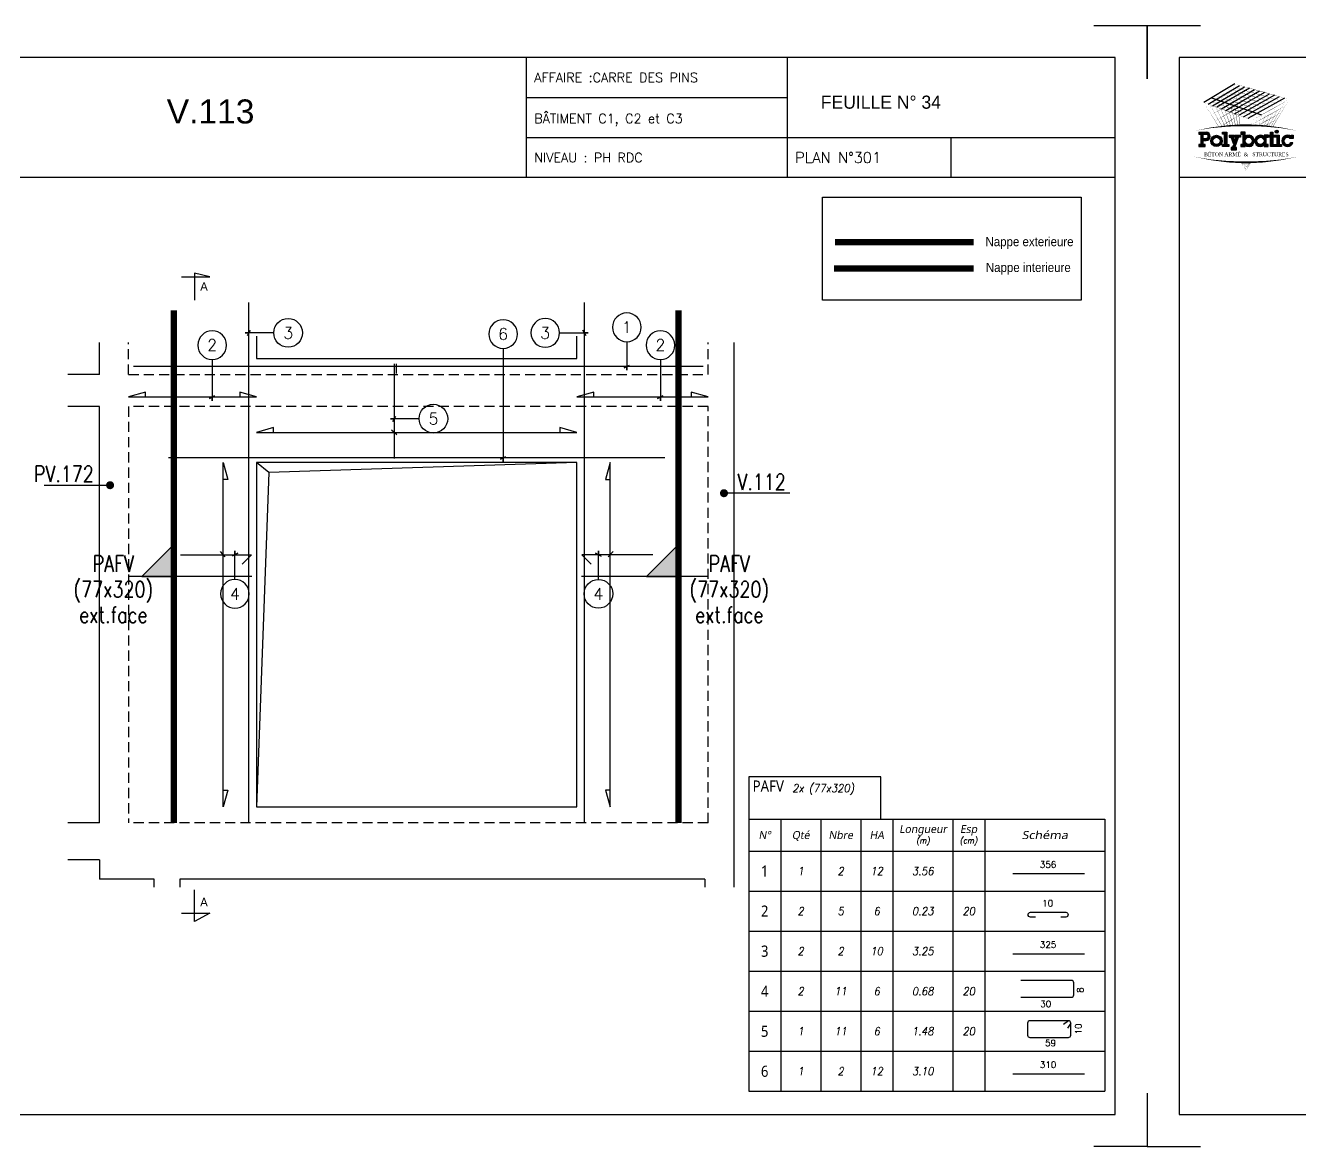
# Model space of a CAD drawing. Header units: metres. Extents: x -5618 to 118954, y -306 to 4637.
# Drawn here: x 25193 to 25990, y 894 to 1594 of the extents above; entities that cross this region are included whole.
import ezdxf
from ezdxf.enums import TextEntityAlignment as Align

# ---------------------------------------------------------------- set-up
doc = ezdxf.new("R2010")
doc.units = ezdxf.units.M
doc.linetypes.add('CACHE', pattern=[9.525, 6.35, -3.175])
for name, color, linetype in [('COTATION', 1, 'Continuous'), ('GO-CARTOUCHE', 7, 'Continuous'), ('GO-FER-HA', 140, 'Continuous'), ('GO-TEXTE', 9, 'Continuous'), ('GO-TEXTE-FER', 3, 'Continuous'), ('STR_TS', 22, 'Continuous'), ('STR_TS_TXT', 7, 'Continuous'), ('STR_VOI-POT', 6, 'Continuous')]:
    doc.layers.add(name, color=color, linetype=linetype)
doc.layers.add('Kofragna_forma', color=7, linetype='Continuous', lineweight=70)
doc.styles.add('ARIAL', font='ARIAL.TTF')
doc.styles.add('Lucida', font='LSANSI.TTF')
doc.styles.add('POLYBATIC', font='TIMES.TTF')
doc.styles.add('schéma', font='simplex.shx')
doc.styles.add('Tableau', font='romans.shx', dxfattribs={"width": 0.9, "oblique": 10})
doc.styles.add('Tableau2', font='trebuc.TTF', dxfattribs={"width": 0.9, "oblique": 10})
doc.styles.add('TEXTE', font='romans.shx')
doc.styles.add('TEXTE TS', font='romans.shx', dxfattribs={"width": 0.7, "oblique": 15})
doc.styles.add('TEXTEBA', font='ARIAL.TTF')

# ---------------------------------------------------------------- blocks, each defined once
blk = doc.blocks.new('ime')
at = {"layer": 'COTATION', "const_width": 2.5}
blk.add_lwpolyline([(1.25, 0, -1), (-1.25, 0, -1)], format="xyb", close=True, dxfattribs=at)
at = {"layer": 'COTATION'}
blk.add_lwpolyline([(41.09, 0), (0, 0)], dxfattribs=at)
at = {"layer": 'COTATION', "color": 7, "style": 'TEXTE TS', "width": 0.8}
blk.add_attdef('NAME', (9.08, 2), '', height=10, dxfattribs=at)
blk = doc.blocks.new('mrega')
at = {"layer": 'STR_TS_TXT', "style": 'TEXTE TS', "width": 0.8}
for tag, p in [('ST10', (14.48, 0)), ('DIM', (14.48, -16)), ('NOTE', (14.48, -32))]:
    blk.add_attdef(tag, text='', height=10, dxfattribs=at).set_placement(p, align=Align.CENTER)
blk = doc.blocks.new('A$C6F247267')
blk.add_hatch(color=256).paths.add_polyline_path([(0, -0.2), (-0.2, 0), (0, 0)])
blk.add_lwpolyline([(-0.2, 0), (0, 0), (0, -0.2), (-0.2, 0)])
blk = doc.blocks.new('Barre libre')
at = {"layer": 'GO-TEXTE-FER'}
for p, q in [((0, 0), (0, -1)), ((0, 0), (8.9, 0)), ((0.8, 0), (0.8, -1)), ((1.8, 0), (1.8, -1)), ((2.8, 0), (2.8, -1)), ((3.6, 0), (3.6, -1)), ((5.1, 0), (5.1, -1)), ((5.9, 0), (5.9, -1)), ((8.9, 0), (8.9, -1)), ((0, -1), (8.9, -1))]:
    blk.add_line(p, q, dxfattribs=at)
at = {"layer": 'GO-TEXTE-FER', "color": 1}
blk.add_line((6.603, -0.563), (8.394, -0.563), dxfattribs=at)
at = {"layer": 'GO-TEXTE-FER', "color": 1, "style": 'Tableau'}
blk.add_attdef('Longueur', text='', height=0.16, dxfattribs=at).set_placement((7.481, -0.336), align=Align.MIDDLE_CENTER)
at = {"layer": 'GO-TEXTE-FER', "style": 'Tableau2', "width": 0.9}
blk.add_attdef('NUMERO', text='', height=0.28, dxfattribs=at).set_placement((0.4, -0.5), align=Align.MIDDLE_CENTER)
at = {"layer": 'GO-TEXTE-FER', "style": 'Tableau', "oblique": 10, "width": 0.9}
for tag, p in [('QUANTITE', (1.3, -0.5)), ('NOMBRE', (2.3, -0.5)), ('NUANCE', (3.2, -0.5)), ('LONGUEUR', (4.35, -0.5)), ('ESPACEMENTS', (5.5, -0.5))]:
    blk.add_attdef(tag, text='', height=0.2, dxfattribs=at).set_placement(p, align=Align.MIDDLE_CENTER)
blk = doc.blocks.new('U')
at = {"layer": 'GO-TEXTE-FER'}
for p, q in [((0, 0), (0, -1)), ((0, 0), (8.9, 0)), ((0.8, 0), (0.8, -1)), ((1.8, 0), (1.8, -1)), ((2.8, 0), (2.8, -1)), ((3.6, 0), (3.6, -1)), ((5.1, 0), (5.1, -1)), ((5.9, 0), (5.9, -1)), ((8.9, 0), (8.9, -1)), ((0, -1), (8.9, -1))]:
    blk.add_line(p, q, dxfattribs=at)
at = {"layer": 'GO-TEXTE-FER', "color": 1}
blk.add_lwpolyline([(6.803, -0.65), (8.063, -0.65, 0.414214), (8.123, -0.59), (8.123, -0.29, 0.414214), (8.063, -0.23), (6.803, -0.23)], format="xyb", dxfattribs=at)
at = {"layer": 'GO-TEXTE-FER', "color": 1, "style": 'Tableau'}
blk.add_attdef('Largeur', text='', height=0.16, rotation=90, dxfattribs=at).set_placement((8.284, -0.472), align=Align.MIDDLE_CENTER)
at = {"layer": 'GO-TEXTE-FER', "style": 'Tableau2', "width": 0.9}
blk.add_attdef('NUMERO', text='', height=0.28, dxfattribs=at).set_placement((0.4, -0.5), align=Align.MIDDLE_CENTER)
at = {"layer": 'GO-TEXTE-FER', "style": 'Tableau', "oblique": 10, "width": 0.9}
for tag, p in [('QUANTITE', (1.3, -0.5)), ('NOMBRE', (2.3, -0.5)), ('NUANCE', (3.2, -0.5)), ('LONGUEUR', (4.35, -0.5)), ('ESPACEMENTS', (5.5, -0.5))]:
    blk.add_attdef(tag, text='', height=0.2, dxfattribs=at).set_placement(p, align=Align.MIDDLE_CENTER)
at = {"layer": 'GO-TEXTE-FER', "color": 1, "style": 'Tableau'}
blk.add_attdef('Longueur', text='', height=0.16, dxfattribs=at).set_placement((7.422, -0.819), align=Align.MIDDLE_CENTER)
blk = doc.blocks.new('Désignation')
at = {"layer": 'GO-TEXTE-FER'}
for p, q in [((0, 0.8), (8.9, 0.8)), ((0, 0.8), (0, 0)), ((0.8, 0.8), (0.8, 0)), ((1.8, 0.8), (1.8, 0)), ((2.8, 0.8), (2.8, 0)), ((3.6, 0.8), (3.6, 0)), ((5.1, 0.8), (5.1, 0)), ((5.9, 0.8), (5.9, 0)), ((8.9, 0.8), (8.9, 0)), ((0, 0), (8.9, 0))]:
    blk.add_line(p, q, dxfattribs=at)
at = {"layer": 'GO-TEXTE-FER', "style": 'Tableau2', "oblique": 10}
for s, p in [('Longueur', (4.356, 0.55)), ('Esp', (5.494, 0.55)), ('N°', (0.4, 0.4)), ('Qté', (1.3, 0.4)), ('Nbre', (2.3, 0.4)), ('HA', (3.2, 0.4))]:
    blk.add_text(s, height=0.2, dxfattribs=at).set_placement(p, align=Align.MIDDLE_CENTER)
at = {"layer": 'GO-TEXTE-FER', "color": 7, "style": 'Tableau', "oblique": 10, "width": 0.9}
for s, p in [('(m)', (4.356, 0.265)), ('(cm)', (5.494, 0.265))]:
    blk.add_text(s, height=0.15, dxfattribs=at).set_placement(p, align=Align.MIDDLE_CENTER)
at = {"layer": 'GO-TEXTE-FER', "style": 'Tableau2', "oblique": 10, "width": 1.2}
blk.add_text('Schéma', height=0.2, dxfattribs=at).set_placement((7.4, 0.4), align=Align.MIDDLE_CENTER)
blk = doc.blocks.new('Cadre')
at = {"layer": 'GO-TEXTE-FER'}
for p, q in [((0, 0), (0, -1)), ((0, 0), (8.9, 0)), ((0.8, 0), (0.8, -1)), ((1.8, 0), (1.8, -1)), ((2.8, 0), (2.8, -1)), ((3.6, 0), (3.6, -1)), ((5.1, 0), (5.1, -1)), ((5.9, 0), (5.9, -1)), ((8.9, 0), (8.9, -1)), ((0, -1), (8.9, -1))]:
    blk.add_line(p, q, dxfattribs=at)
at = {"layer": 'GO-TEXTE-FER', "color": 1}
for p, q in [((7.987, -0.237), (7.868, -0.328)), ((8.047, -0.297), (7.965, -0.422))]:
    blk.add_line(p, q, dxfattribs=at)
blk.add_lwpolyline([(6.967, -0.297), (6.967, -0.597, 0.414214), (7.027, -0.657), (7.987, -0.657, 0.414214), (8.047, -0.597), (8.047, -0.297, 0.414214), (7.987, -0.237), (7.027, -0.237, 0.414214)], format="xyb", close=True, dxfattribs=at)
at = {"layer": 'GO-TEXTE-FER', "color": 1, "style": 'Tableau'}
blk.add_attdef('Largeur', text='', height=0.16, rotation=90, dxfattribs=at).set_placement((8.237, -0.445), align=Align.MIDDLE_CENTER)
at = {"layer": 'GO-TEXTE-FER', "style": 'Tableau2', "width": 0.9}
blk.add_attdef('NUMERO', text='', height=0.28, dxfattribs=at).set_placement((0.4, -0.5), align=Align.MIDDLE_CENTER)
at = {"layer": 'GO-TEXTE-FER', "style": 'Tableau', "oblique": 10, "width": 0.9}
for tag, p in [('QUANTITE', (1.3, -0.5)), ('NOMBRE', (2.3, -0.5)), ('NUANCE', (3.2, -0.5)), ('LONGUEUR', (4.35, -0.5)), ('ESPACEMENTS', (5.5, -0.5))]:
    blk.add_attdef(tag, text='', height=0.2, dxfattribs=at).set_placement(p, align=Align.MIDDLE_CENTER)
at = {"layer": 'GO-TEXTE-FER', "color": 1, "style": 'Tableau'}
blk.add_attdef('Longueur', text='', height=0.16, dxfattribs=at).set_placement((7.542, -0.794), align=Align.MIDDLE_CENTER)
blk = doc.blocks.new('Epingle')
at = {"layer": 'GO-TEXTE-FER'}
for p, q in [((0, 0), (0, -1)), ((0, 0), (8.9, 0)), ((0.8, 0), (0.8, -1)), ((1.8, 0), (1.8, -1)), ((2.8, 0), (2.8, -1)), ((3.6, 0), (3.6, -1)), ((5.1, 0), (5.1, -1)), ((5.9, 0), (5.9, -1)), ((8.9, 0), (8.9, -1)), ((0, -1), (8.9, -1))]:
    blk.add_line(p, q, dxfattribs=at)
at = {"layer": 'GO-TEXTE-FER', "color": 1}
blk.add_lwpolyline([(7.162, -0.65), (7.042, -0.65, -1), (7.042, -0.53), (7.922, -0.53, -1), (7.922, -0.65), (7.802, -0.65)], format="xyb", dxfattribs=at)
at = {"layer": 'GO-TEXTE-FER', "color": 1, "style": 'Tableau'}
blk.add_attdef('Longueur', text='', height=0.16, dxfattribs=at).set_placement((7.469, -0.303), align=Align.MIDDLE_CENTER)
at = {"layer": 'GO-TEXTE-FER', "style": 'Tableau2', "width": 0.9}
blk.add_attdef('NUMERO', text='', height=0.28, dxfattribs=at).set_placement((0.4, -0.5), align=Align.MIDDLE_CENTER)
at = {"layer": 'GO-TEXTE-FER', "style": 'Tableau', "oblique": 10, "width": 0.9}
for tag, p in [('QUANTITE', (1.3, -0.5)), ('NOMBRE', (2.3, -0.5)), ('NUANCE', (3.2, -0.5)), ('LONGUEUR', (4.35, -0.5)), ('ESPACEMENTS', (5.5, -0.5))]:
    blk.add_attdef(tag, text='', height=0.2, dxfattribs=at).set_placement(p, align=Align.MIDDLE_CENTER)
blk = doc.blocks.new('A$C492E529B')
h = blk.add_hatch(color=256)
h.paths.add_polyline_path([(-1.983, 0.1), (-2.083, 0.1), (-2.083, 0.3), (-1.933, 0.3, 1), (-1.933, 0.7), (-2.283, 0.7), (-2.283, 0.6), (-2.183, 0.6), (-2.183, 0.1), (-2.283, 0.1), (-2.283, 0), (-1.983, 0)])
h.paths.add_polyline_path([(-2.083, 0.4), (-2.083, 0.6), (-1.933, 0.6, -1), (-1.933, 0.4)], flags=16)
for color, points in [(256, [(-0.938, 0.7), (-1.138, 0.7), (-1.138, 0.6), (-1.038, 0.6), (-1.038, 0.1), (-1.138, 0.1), (-1.138, 0), (-0.838, 0), (-0.838, 0.1), (-0.938, 0.1)]), (256, [(1.393, 0.55), (1.292, 0.55), (1.292, 0.7), (1.193, 0.7), (1.193, 0.55), (1.093, 0.55), (1.093, 0.45), (1.193, 0.45), (1.193, 0), (1.393, 0), (1.393, 0.1), (1.292, 0.1), (1.292, 0.45), (1.393, 0.45)]), (140, [(1.413, 0.725, 1), (1.563, 0.725, 1)]), (256, [(-0.367, 0.45), (-0.268, 0.45), (-0.268, 0.55), (-0.523, 0.55), (-0.523, 0.45), (-0.473, 0.45), (-0.543, 0.253), (-0.612, 0.45), (-0.562, 0.45), (-0.562, 0.55), (-0.818, 0.55), (-0.818, 0.45), (-0.718, 0.45), (-0.595, 0.101), (-0.648, -0.05), (-0.718, -0.05), (-0.718, -0.15), (-0.468, -0.15), (-0.468, -0.05), (-0.543, -0.05)]), (256, [(1.613, 0.55), (1.413, 0.55), (1.413, 0.45), (1.513, 0.45), (1.513, 0.1), (1.413, 0.1), (1.413, 0), (1.712, 0), (1.712, 0.1), (1.613, 0.1)]), (256, [(2.13, 0.4), (2.283, 0.4), (2.283, 0.55), (2.183, 0.55), (2.183, 0.487, 3.359496), (2.272, 0.2), (2.166, 0.2, -3.125802)])]:
    blk.add_hatch(color=color).paths.add_polyline_path(points)
h = blk.add_hatch(color=256)
h.paths.add_polyline_path([(-0.047, 0.487), (-0.047, 0.7), (-0.248, 0.7), (-0.248, 0.6), (-0.147, 0.6), (-0.147, 0.1), (-0.248, 0.1), (-0.248, 0), (-0.047, 0), (-0.047, 0.063, 2.12132)])
h.paths.add_polyline_path([(-0.047, 0.275, -1), (0.303, 0.275, -1)], flags=16)
h = blk.add_hatch(color=256)
h.paths.add_polyline_path([(-1.158, 0.275, 1), (-1.708, 0.275, 1)])
h.paths.add_polyline_path([(-1.608, 0.275, -1), (-1.258, 0.275, -1)], flags=16)
h = blk.add_hatch(color=256)
h.paths.add_polyline_path([(1.073, 0.1), (0.973, 0.1), (0.973, 0.45), (1.073, 0.45), (1.073, 0.55), (0.873, 0.55), (0.873, 0.487, 2.12132), (0.873, 0.063), (0.873, 0), (1.073, 0)])
h.paths.add_polyline_path([(0.523, 0.275, -1), (0.873, 0.275, -1)], flags=16)
for p, q in [((-0.595, 0.101), (-0.718, 0.45)), ((-0.648, -0.05), (-0.595, 0.101)), ((-0.543, 0.253), (-0.612, 0.45)), ((-0.543, -0.05), (-0.367, 0.45)), ((-0.543, 0.253), (-0.473, 0.45)), ((0.873, 0.55), (0.873, 0.487)), ((1.073, 0.55), (0.873, 0.55)), ((0.873, 0.063), (0.873, 0)), ((0.973, 0.1), (0.973, 0.45)), ((0.973, 0.45), (1.073, 0.45)), ((1.073, 0.1), (0.973, 0.1)), ((1.073, 0.45), (1.073, 0.55)), ((1.073, 0), (1.073, 0.1)), ((2.166, 0.2), (2.272, 0.2)), ((0.873, 0), (1.073, 0))]:
    blk.add_line(p, q)
for points in [[(-2.283, 0.7), (-1.933, 0.7)], [(-2.283, 0.7), (-2.283, 0.6), (-2.183, 0.6), (-2.183, 0.1), (-2.283, 0.1), (-2.283, 0), (-1.983, 0), (-1.983, 0.1), (-2.083, 0.1), (-2.083, 0.3), (-1.933, 0.3)], [(-1.138, 0.7), (-0.938, 0.7), (-0.938, 0.1), (-0.838, 0.1), (-0.838, 0), (-1.138, 0), (-1.138, 0.1), (-1.038, 0.1), (-1.038, 0.6), (-1.138, 0.6), (-1.138, 0.7)], [(-0.248, 0.7), (-0.248, 0.6), (-0.147, 0.6), (-0.147, 0.1), (-0.248, 0.1), (-0.248, 0), (-0.047, 0), (-0.047, 0.063)], [(-0.047, 0.487), (-0.047, 0.7), (-0.248, 0.7)], [(1.093, 0.55), (1.193, 0.55), (1.193, 0.7), (1.292, 0.7), (1.292, 0.55), (1.393, 0.55), (1.393, 0.45), (1.292, 0.45), (1.292, 0.1), (1.393, 0.1), (1.393, 0), (1.193, 0), (1.193, 0.45), (1.093, 0.45)], [(-2.083, 0.4), (-2.083, 0.6), (-1.933, 0.6)], [(-2.083, 0.4), (-1.933, 0.4)], [(-0.818, 0.55), (-0.562, 0.55)], [(-0.818, 0.55), (-0.818, 0.45), (-0.718, 0.45)], [(-0.612, 0.45), (-0.562, 0.45), (-0.562, 0.55)], [(-0.523, 0.55), (-0.268, 0.55), (-0.268, 0.45), (-0.367, 0.45)], [(-0.473, 0.45), (-0.523, 0.45), (-0.523, 0.55)], [(1.093, 0.45), (1.093, 0.55)], [(1.413, 0.45), (1.413, 0.55), (1.613, 0.55), (1.613, 0.1), (1.712, 0.1), (1.712, 0), (1.413, 0), (1.413, 0.1), (1.513, 0.1), (1.513, 0.45), (1.413, 0.45)], [(2.183, 0.487), (2.183, 0.55), (2.283, 0.55), (2.283, 0.4), (2.13, 0.4)], [(-0.648, -0.05), (-0.718, -0.05), (-0.718, -0.15), (-0.468, -0.15), (-0.468, -0.05), (-0.543, -0.05)]]:
    blk.add_lwpolyline(points)
at = {"color": 140}
blk.add_circle((1.488, 0.725), 0.075, dxfattribs=at)
for centre, radius in [((-1.433, 0.275), 0.275), ((-1.433, 0.275), 0.175), ((0.128, 0.275), 0.175), ((0.698, 0.275), 0.175)]:
    blk.add_circle(centre, radius)
for centre, radius, start, end in [((-1.933, 0.5), 0.2, 270, 90), ((-1.933, 0.5), 0.1, 270, 90), ((0.128, 0.275), 0.275, 230.4788, 129.5212), ((0.698, 0.275), 0.275, 50.4788, 309.5212), ((2.008, 0.275), 0.275, 50.4788, 344.17338), ((2.008, 0.275), 0.175, 45.58469, 334.62307)]:
    blk.add_arc(centre, radius, start, end)
blk = doc.blocks.new('POLYBATIC')
at = {"color": 140}
for p, q in [((-0.43, 3.281), (-1.602, 2.578)), ((-1.435, 2.518), (-0.241, 3.228)), ((-1.268, 2.457), (-0.053, 3.175)), ((0.135, 3.121), (-1.101, 2.397)), ((-0.934, 2.337), (0.323, 3.068)), ((-0.767, 2.276), (0.511, 3.015)), ((0.7, 2.962), (-0.6, 2.216)), ((-0.433, 2.156), (0.888, 2.908)), ((-1.309, 2.754), (0.586, 2.109)), ((1.076, 2.855), (-0.266, 2.095)), ((-0.099, 2.035), (1.264, 2.802)), ((1.452, 2.749), (0.067, 1.974))]:
    blk.add_line(p, q, dxfattribs=at)
for points in [[(-1.602, 2.578, 0, 0.0156, 0), (-1.016, 2.93, 0, 0, 0)], [(-1.016, 2.93, 0.0156, 0, 0), (-0.43, 3.281, 0, 0, 0)], [(-0.039, 2.617, 0.0156, 0, 0), (-1.016, 2.93, 0, 0, 0)], [(-0.589, 1.7, 0.0131, 0, 0), (-1.016, 2.93, 0, 0, 0)], [(-0.391, 2.983, 0, 0.0156, 0), (-0.923, 2.663, 0, 0, 0)], [(0.122, 2.71, 0.0156, 0, 0), (-0.869, 3.018, 0, 0, 0)], [(-0.491, 1.706, 0.0136, 0, 0), (-0.869, 3.018, 0, 0, 0)], [(-0.838, 2.873, 0.0156, 0, 0), (-0.241, 3.228, 0, 0, 0)], [(0.283, 2.803, 0.0156, 0, 0), (-0.723, 3.105, 0, 0, 0)], [(-0.398, 1.71, 0.014, 0, 0), (-0.723, 3.105, 0, 0, 0)], [(-0.661, 2.816, 0.0156, 0, 0), (-0.053, 3.175, 0, 0, 0)], [(0.444, 2.896, 0.0156, 0, 0), (-0.576, 3.193, 0, 0, 0)], [(-0.309, 1.714, 0.0145, 0, 0), (-0.576, 3.193, 0, 0, 0)], [(-0.483, 2.759, 0.0156, 0, 0), (0.135, 3.121, 0, 0, 0)], [(0.605, 2.988, 0.0156, 0, 0), (-0.43, 3.281, 0, 0, 0)], [(-0.225, 1.716, 0.0149, 0, 0), (-0.43, 3.281, 0, 0, 0)], [(-0.305, 2.702, 0.0156, 0, 0), (0.323, 3.068, 0, 0, 0)], [(-0.128, 2.646, 0.0156, 0, 0), (0.511, 3.015, 0, 0, 0)], [(0.05, 2.589, 0.0156, 0, 0), (0.7, 2.962, 0, 0, 0)], [(0.227, 2.532, 0.0156, 0, 0), (0.888, 2.908, 0, 0, 0)], [(1.465, 2.598, 0, 0.0156, 0), (0.444, 2.896, 0, 0, 0)], [(1.641, 2.695, 0, 0.0156, 0), (0.605, 2.988, 0, 0, 0)], [(-0.684, 2.246, 0.0156, 0, 0), (-1.602, 2.578, 0, 0, 0)], [(-1.031, 1.66, 0.0111, 0, 0), (-1.602, 2.578, 0, 0, 0)], [(-1.456, 2.344, 0, 0.0156, 0), (-0.923, 2.663, 0, 0, 0)], [(-0.522, 2.339, 0.0156, 0, 0), (-1.455, 2.666, 0, 0, 0)], [(-0.913, 1.673, 0.0116, 0, 0), (-1.455, 2.666, 0, 0, 0)], [(-1.435, 2.518, 0, 0.0156, 0), (-0.838, 2.873, 0, 0, 0)], [(-0.361, 2.432, 0.0156, 0, 0), (-1.309, 2.754, 0, 0, 0)], [(-0.8, 1.684, 0.0121, 0, 0), (-1.309, 2.754, 0, 0, 0)], [(-1.268, 2.457, 0, 0.0156, 0), (-0.661, 2.816, 0, 0, 0)], [(-0.2, 2.524, 0.0156, 0, 0), (-1.162, 2.842, 0, 0, 0)], [(-0.692, 1.693, 0.0126, 0, 0), (-1.162, 2.842, 0, 0, 0)], [(-1.101, 2.397, 0, 0.0156, 0), (-0.483, 2.759, 0, 0, 0)], [(-0.934, 2.337, 0, 0.0156, 0), (-0.305, 2.702, 0, 0, 0)], [(-0.352, 2.685, 0, 0.0156, 0), (-0.831, 2.397, 0, 0, 0)], [(-0.767, 2.276, 0, 0.0156, 0), (-0.128, 2.646, 0, 0, 0)], [(-0.6, 2.216, 0, 0.0156, 0), (0.05, 2.589, 0, 0, 0)], [(-0.433, 2.156, 0, 0.0156, 0), (0.227, 2.532, 0, 0, 0)], [(0.586, 2.109, 0, 0.0156, 0), (-0.361, 2.432, 0, 0, 0)], [(-0.266, 2.095, 0, 0.0156, 0), (0.405, 2.475, 0, 0, 0)], [(0.762, 2.207, 0, 0.0156, 0), (-0.2, 2.524, 0, 0, 0)], [(-0.099, 2.035, 0, 0.0156, 0), (0.582, 2.418, 0, 0, 0)], [(0.937, 2.305, 0, 0.0156, 0), (-0.039, 2.617, 0, 0, 0)], [(1.113, 2.402, 0, 0.0156, 0), (0.122, 2.71, 0, 0, 0)], [(1.289, 2.5, 0, 0.0156, 0), (0.283, 2.803, 0, 0, 0)], [(0.405, 2.475, 0.0156, 0, 0), (1.076, 2.855, 0, 0, 0)], [(0.582, 2.418, 0.0156, 0, 0), (1.264, 2.802, 0, 0, 0)], [(0.76, 2.362, 0.0156, 0, 0), (1.452, 2.749, 0, 0, 0)], [(0.852, 2.095, 0.0156, 0, 0), (1.491, 2.45, 0, 0, 0)], [(0.865, 1.678, 0.0103, 0, 0), (1.289, 2.5, 0, 0, 0)], [(0.937, 2.305, 0.0156, 0, 0), (1.641, 2.695, 0, 0, 0)], [(0.942, 1.67, 0.0112, 0, 0), (1.465, 2.598, 0, 0, 0)], [(1.012, 1.663, 0.012, 0, 0), (1.641, 2.695, 0, 0, 0)], [(-1.31, 2.109, 0, 0.0156, 0), (-0.831, 2.397, 0, 0, 0)], [(-1.165, 1.875, 0, 0.0156, 0), (-0.739, 2.131, 0, 0, 0)], [(-0.312, 2.386, 0, 0.0156, 0), (-0.739, 2.131, 0, 0, 0)], [(0.234, 1.914, 0, 0.0156, 0), (-0.684, 2.246, 0, 0, 0)], [(-0.273, 2.088, 0, 0.0156, 0), (-0.646, 1.864, 0, 0, 0)], [(0.41, 2.012, 0, 0.0156, 0), (-0.522, 2.339, 0, 0, 0)], [(0.067, 1.974, 0, 0.0156, 0), (0.76, 2.362, 0, 0, 0)], [(0.213, 1.74, 0, 0.0156, 0), (0.852, 2.095, 0, 0, 0)], [(0.234, 1.914, 0, 0.0156, 0), (0.937, 2.305, 0, 0, 0)], [(0.349, 1.712, 0.00465, 0, 0), (0.41, 2.012, 0, 0, 0)], [(0.474, 1.706, 0.00597, 0, 0), (0.586, 2.109, 0, 0, 0)], [(0.587, 1.7, 0.00718, 0, 0), (0.762, 2.207, 0, 0, 0)], [(0.68, 1.675, 0.0156, 0, 0), (1.193, 1.96, 0, 0, 0)], [(0.689, 1.693, 0.0083, 0, 0), (0.937, 2.305, 0, 0, 0)], [(0.765, 1.884, 0.0156, 0, 0), (1.342, 2.205, 0, 0, 0)], [(0.781, 1.685, 0.00933, 0, 0), (1.113, 2.402, 0, 0, 0)], [(-1.953, 1.508, 0, 0.0781, -0.053843), (0, 1.719, 0, 0, 0)], [(-1.019, 1.641, 0, 0.0156, 0), (-0.646, 1.864, 0, 0, 0)], [(-0.234, 1.79, 0, 0.00638, 0), (-0.365, 1.711, 0, 0.00638, 0)], [(1.953, 1.508, 0, 0.0781, 0.053843), (0, 1.719, 0, 0, 0)], [(0.21, 1.716, 0.00323, 0, 0), (0.234, 1.914, 0, 0, 0)], [(0.447, 1.708, 0.00693, 0.0156, 0), (0.767, 1.886, 0, 0, 0)], [(0.96, 1.668, 0.00293, 0, 0), (1.044, 1.715, 0, 0, 0)], [(-1.953, 0.523, 0, 0.0781, 0.053843), (0, 0.312, 0, 0, 0)], [(1.953, 0.523, 0, 0.0781, -0.053843), (0, 0.312, 0, 0, 0)], [(0, 0, 0, 0.00381, 0), (-0.195, 0.315, 0, 0.00381, 0)], [(0, 0, 0, 0.00368, 0), (-0.171, 0.314, 0, 0.00368, 0)], [(0, 0, 0, 0.00356, 0), (-0.149, 0.314, 0, 0.00356, 0)], [(0, 0, 0, 0.00345, 0), (-0.128, 0.313, 0, 0.00345, 0)], [(0, 0, 0, 0.00334, 0), (-0.109, 0.313, 0, 0.00334, 0)], [(0, 0, 0, 0.00324, 0), (-0.09, 0.313, 0, 0.00324, 0)], [(0, 0, 0, 0.00315, 0), (-0.073, 0.313, 0, 0.00315, 0)], [(0, 0, 0, 0.00306, 0), (-0.056, 0.313, 0, 0.00306, 0)], [(0, 0, 0, 0.00306, 0), (-0.056, 0.313, 0, 0.00306, 0)], [(0, 0, 0, 0.00298, 0), (-0.041, 0.313, 0, 0.00298, 0)], [(0, 0, 0, 0.0051, 0), (0.038, 0.313, 0, 0.0051, 0)], [(0, 0, 0, 0.00425, 0), (0.127, 0.313, 0, 0.00425, 0)], [(0, 0, 0, 0.00408, 0), (0.145, 0.314, 0, 0.00408, 0)], [(0, 0, 0, 0.00392, 0), (0.162, 0.314, 0, 0.00392, 0)], [(0, 0, 0, 0.00378, 0), (0.177, 0.314, 0, 0.00378, 0)], [(0, 0, 0, 0.00365, 0), (0.191, 0.315, 0, 0.00365, 0)], [(0, 0, 0, 0.00486, 0), (0.064, 0.313, 0, 0.00486, 0)], [(0, 0, 0, 0.00464, 0), (0.087, 0.313, 0, 0.00464, 0)], [(0, 0, 0, 0.00443, 0), (0.108, 0.313, 0, 0.00443, 0)]]:
    blk.add_lwpolyline(points, format="xyseb", dxfattribs=at)
at = {"color": 5, "xscale": 0.78125, "yscale": 0.78125, "zscale": 0.78125}
blk.add_blockref('A$C492E529B', (0, 0.91), dxfattribs=at)
at = {"lineweight": 60, "style": 'POLYBATIC'}
for s, p in [('BÉTON ARMÉ', (-1.587, 0.547)), ('STRUCTURES', (0.24, 0.547))]:
    blk.add_text(s, height=0.1406, dxfattribs=at).set_placement(p)
at = {"color": 140, "style": 'POLYBATIC'}
blk.add_text('&', height=0.141, dxfattribs=at).set_placement((0, 0.547), align=Align.CENTER)

msp = doc.modelspace()

# ---------------------------------------------------------------- linework, layer by layer
for p, q in [((25505.89, 1573.71), (25505.89, 1498.77)), ((25668.86, 1573.74), (25668.86, 1498.77)), ((25505.89, 1548.71), (25668.86, 1548.71)), ((25505.89, 1523.72), (25668.86, 1523.72)), ((25668.86, 1523.74), (25873.72, 1523.74)), ((25771.2, 1523.74), (25771.2, 1498.77))]:
    msp.add_line(p, q)
for points in [[(25860.38, 1593.71), (25893.71, 1593.71), (25893.71, 1560.38)], [(25893.71, 1560.38), (25893.71, 1593.71), (25927.04, 1593.71)], [(25873.72, 1498.77), (24923.81, 1498.77)], [(26863.62, 1498.77), (25913.71, 1498.77)], [(25893.71, 927.11), (25893.71, 893.78), (25860.38, 893.78)], [(25893.71, 927.11), (25893.71, 893.78), (25927.04, 893.78)]]:
    msp.add_lwpolyline(points)
for points in [[(24923.81, 1573.71), (24923.81, 913.78), (25873.72, 913.78), (25873.72, 1573.71)], [(25913.71, 1573.71), (25913.71, 913.78), (26863.62, 913.78), (26863.62, 1573.71)]]:
    msp.add_lwpolyline(points, close=True)
at = {"layer": 'COTATION'}
for p, q in [((25425.16, 1338.17, 187.69), (25421.81, 1341.12, 187.69)), ((25317.8, 1261.87, 187.69), (25314.85, 1265.22, 187.69)), ((25557.16, 1261.87, 187.69), (25560.11, 1265.22, 187.69))]:
    msp.add_line(p, q, dxfattribs=at)
for points, elevation in [([(25268.09, 1361.81), (25268.09, 1364.81), (25257.53, 1361.81), (25337.53, 1361.81), (25326.97, 1364.81), (25326.97, 1361.81)], 187.69), ([(25548.04, 1361.81), (25548.04, 1364.81), (25537.48, 1361.81), (25619.48, 1361.81), (25608.92, 1364.81), (25608.92, 1361.81)], 187.69), ([(25348.04, 1339.64), (25348.04, 1342.64), (25337.48, 1339.64), (25537.48, 1339.64), (25526.92, 1342.64), (25526.92, 1339.64)], 187.69), ([(25316.54, 1116.35), (25319.54, 1116.35), (25316.54, 1105.79), (25316.54, 1320.79), (25319.54, 1310.23), (25316.54, 1310.23)], 93.84), ([(25558.42, 1116.35), (25555.42, 1116.35), (25558.42, 1105.79), (25558.42, 1320.79), (25555.42, 1310.23), (25558.42, 1310.23)], 93.84)]:
    msp.add_lwpolyline(points, dxfattribs=dict(at, elevation=elevation))
at = {"layer": 'GO-FER-HA'}
for points, elevation in [([(25348.2, 1401.84, -512.322006), (25348.2, 1401.77), (25330.33, 1401.77), (25332.73, 1401.77), (25331.84, 1400.07), (25333.63, 1403.47)], 187.69), ([(25491.53, 1392.06, 512.322006), (25491.46, 1392.06), (25491.46, 1321.39), (25491.46, 1323.79), (25489.76, 1322.89), (25493.16, 1324.68)], 93.84), ([(25526.76, 1401.84, 512.322006), (25526.76, 1401.77), (25544.63, 1401.77), (25542.23, 1401.77), (25543.12, 1400.07), (25541.33, 1403.47)], 187.69), ([(25568.79, 1396.29, 512.322006), (25568.72, 1396.29), (25568.72, 1378.42), (25568.72, 1380.82), (25567.02, 1379.93), (25570.42, 1381.72)], 187.69), ([(25309.81, 1385.15, 512.322006), (25309.74, 1385.15), (25309.74, 1359.41), (25309.74, 1361.81), (25308.04, 1360.91), (25311.44, 1362.71)], 187.69), ([(25589.76, 1385.15, 512.322006), (25589.69, 1385.15), (25589.69, 1359.41), (25589.69, 1361.81), (25587.99, 1360.91), (25591.39, 1362.71)], 187.69), ([(25438.95, 1348.25, -512.322006), (25438.95, 1348.18), (25421.09, 1348.18), (25423.49, 1348.18), (25422.59, 1346.48), (25424.38, 1349.87)], 187.69), ([(25323.92, 1247.83, 512.322006), (25323.99, 1247.83), (25323.99, 1265.69), (25323.99, 1263.29), (25325.69, 1264.19), (25322.29, 1262.4)], 187.69), ([(25551.04, 1247.83, -512.322006), (25550.97, 1247.83), (25550.97, 1265.69), (25550.97, 1263.29), (25549.27, 1264.19), (25552.66, 1262.4)], 187.69)]:
    msp.add_lwpolyline(points, format="xyb", dxfattribs=dict(at, elevation=elevation))
at = {"layer": 'GO-TEXTE', "elevation": 187.69, "flags": 128}
for points in [[(25290.69, 1436.88), (25308.34, 1436.88), (25298.66, 1439.16), (25298.66, 1422.24)], [(25290.67, 1039.46), (25308.32, 1039.46), (25298.64, 1034.18), (25298.64, 1054.11)]]:
    msp.add_lwpolyline(points, dxfattribs=at)
at = {"layer": 'GO-TEXTE-FER'}
msp.add_lwpolyline([(25644.84, 1098.25), (25727.34, 1098.25), (25727.34, 1124.68), (25644.84, 1124.68)], close=True, dxfattribs=at)
at = {"layer": 'Kofragna_forma', "color": 4, "lineweight": -3}
for p, q in [((25239.43, 1375.79, 187.69), (25239.43, 1395.79, 187.69)), ((25635.48, 1395.79, 187.69), (25635.48, 1375.79, 187.69)), ((25239.43, 1375.79, 187.69), (25219.64, 1375.79, 187.69)), ((25635.48, 1375.79, 187.69), (25635.48, 1156.79, 187.69)), ((25239.43, 1355.79, 187.69), (25219.64, 1355.79, 187.69)), ((25239.43, 1095.79, 187.69), (25239.43, 1355.79, 187.69)), ((25635.48, 1156.79, 187.69), (25635.48, 1060.79, 187.69)), ((25239.43, 1095.79, 187.69), (25219.64, 1095.79, 187.69)), ((25239.43, 1072.79, 187.69), (25219.64, 1072.79, 187.69)), ((25239.43, 1072.79, 187.69), (25239.43, 1060.79, 187.69)), ((25273.53, 1060.79, 187.69), (25239.43, 1060.79, 187.69)), ((25273.53, 1055.79, 187.69), (25273.53, 1060.79, 187.69)), ((25617.48, 1060.79, 187.69), (25289.63, 1060.79, 187.69)), ((25289.63, 1060.79, 187.69), (25289.63, 1055.79, 187.69)), ((25617.48, 1060.79, 187.69), (25617.48, 1055.79, 187.69)), ((25635.48, 1060.79, 187.69), (25635.48, 1055.79, 187.69))]:
    msp.add_line(p, q, dxfattribs=at)
at = {"layer": 'Kofragna_forma', "linetype": 'CACHE', "lineweight": -3}
for p, q in [((25257.53, 1375.79, 187.69), (25257.53, 1395.79, 187.69)), ((25619.48, 1375.79, 187.69), (25619.48, 1395.79, 187.69)), ((25257.53, 1375.79, 187.69), (25619.48, 1375.79, 187.69)), ((25257.53, 1355.79, 187.69), (25257.53, 1095.79, 187.69)), ((25619.48, 1355.79, 187.69), (25257.53, 1355.79, 187.69)), ((25619.48, 1095.79, 187.69), (25619.48, 1355.79, 187.69)), ((25619.48, 1095.79, 187.69), (25257.53, 1095.79, 187.69))]:
    msp.add_line(p, q, dxfattribs=at)
at = {"layer": 'Kofragna_forma', "color": 4, "lineweight": -3}
for points, elevation in [([(25337.48, 1399.79), (25337.48, 1385.79), (25537.48, 1385.79), (25537.48, 1399.79)], 187.69), ([(25537.48, 1320.79), (25337.48, 1320.79), (25337.48, 1105.79), (25537.48, 1105.79), (25537.48, 1320.79)], 187.69), ([(25537.48, 1320.79), (25345.13, 1314.67), (25337.48, 1105.79)], 187.69), ([(25345.13, 1314.67), (25337.48, 1320.79)], 93.84)]:
    msp.add_lwpolyline(points, dxfattribs=dict(at, elevation=elevation))
at = {"layer": 'STR_TS', "color": 7}
msp.add_lwpolyline([(25690.9, 1486.45), (25852.44, 1486.45), (25852.44, 1422.16), (25690.9, 1422.16)], close=True, dxfattribs=at)
at = {"layer": 'STR_TS', "linetype": 'CACHE', "ltscale": 2, "const_width": 4}
msp.add_lwpolyline([(25785.32, 1458.45), (25698.76, 1458.45)], dxfattribs=at)
at = {"layer": 'STR_TS', "const_width": 4}
msp.add_lwpolyline([(25785.32, 1442), (25698.2, 1442)], dxfattribs=at)
at = {"layer": 'STR_TS', "linetype": 'CACHE', "ltscale": 2, "const_width": 4, "elevation": 187.69}
for points in [[(25285.85, 1095.79), (25285.85, 1415.79)], [(25600.96, 1095.79), (25600.96, 1415.79)]]:
    msp.add_lwpolyline(points, dxfattribs=at)
at = {"layer": 'STR_TS', "color": 3, "elevation": 187.69}
for points in [[(25334.48, 1249.64), (25257.53, 1249.64)], [(25619.43, 1249.64), (25540.48, 1249.64)]]:
    msp.add_lwpolyline(points, dxfattribs=at)
at = {"layer": 'STR_VOI-POT'}
for p, q in [((25332.73, 1095.79, 187.69), (25332.73, 1420.79, 187.69)), ((25542.23, 1095.79, 187.69), (25542.23, 1420.79, 187.69)), ((25616.48, 1380.82, 187.69), (25260.53, 1380.82, 187.69)), ((25423.49, 1382.52, 187.69), (25423.49, 1323.44, 187.69)), ((25424.73, 1382.52, 187.69), (25424.73, 1376.44, 187.69)), ((25592.48, 1323.79, 93.84), (25282.48, 1323.79, 93.84))]:
    msp.add_line(p, q, dxfattribs=at)
at = {"layer": 'STR_VOI-POT', "elevation": 187.69}
for points in [[(25290.06, 1263.29), (25334.39, 1263.29), (25328.41, 1257.31)], [(25584.9, 1263.29), (25540.57, 1263.29), (25546.55, 1257.31)]]:
    msp.add_lwpolyline(points, dxfattribs=at)

# ---------------------------------------------------------------- block references
at = {"xscale": 16.49835000000894, "yscale": 16.49834999989253, "zscale": 16.49835000000003}
msp.add_blockref('POLYBATIC', (25955.48, 1503.09), dxfattribs=at)
at = {"layer": 'COTATION'}
ref = msp.add_blockref('ime', (25245.97, 1306.69, 187.69), dxfattribs=dict(at, xscale=-1))
ref.add_attrib('NAME', 'PV.172', (25198.42, 1308.69, 187.69), dxfattribs={"color": 7, "height": 10, "style": 'TEXTE TS', "width": 0.8})
ref = msp.add_blockref('ime', (25629.41, 1301.69, 187.69), dxfattribs=at)
ref.add_attrib('NAME', 'V.112', (25637.86, 1303.69, 187.69), dxfattribs={"color": 7, "height": 10, "style": 'TEXTE TS', "width": 0.8})
at = {"layer": 'GO-FER-HA', "xscale": 25, "yscale": 25, "zscale": 25}
msp.add_blockref('Désignation', (25644.84, 1078.25), dxfattribs=at)
at = {"layer": 'GO-TEXTE-FER', "xscale": 25, "yscale": 25, "zscale": 25}
for name, p, values in [('Barre libre', (25644.84, 1078.25), {'NUMERO': '1', 'QUANTITE': '1', 'NOMBRE': '2', 'NUANCE': '12', 'Longueur': '356', 'LONGUEUR': '3.56'}), ('Epingle', (25644.84, 1053.25), {'NUMERO': '2', 'QUANTITE': '2', 'NOMBRE': '5', 'NUANCE': '6', 'Longueur': '10', 'LONGUEUR': '0.23', 'ESPACEMENTS': '20'}), ('Barre libre', (25644.84, 1028.25), {'NUMERO': '3', 'QUANTITE': '2', 'NOMBRE': '2', 'NUANCE': '10', 'Longueur': '325', 'LONGUEUR': '3.25'}), ('U', (25644.84, 1003.25), {'NUMERO': '4', 'QUANTITE': '2', 'NOMBRE': '11', 'NUANCE': '6', 'Longueur': '30', 'Largeur': '8', 'LONGUEUR': '0.68', 'ESPACEMENTS': '20'}), ('Cadre', (25644.84, 978.25), {'NUMERO': '5', 'QUANTITE': '1', 'NOMBRE': '11', 'NUANCE': '6', 'Longueur': '59', 'Largeur': '10', 'LONGUEUR': '1.48', 'ESPACEMENTS': '20'}), ('Barre libre', (25644.84, 953.25), {'NUMERO': '6', 'QUANTITE': '1', 'NOMBRE': '2', 'NUANCE': '12', 'Longueur': '310', 'LONGUEUR': '3.10'})]:
    msp.add_blockref(name, p, dxfattribs=at).add_auto_attribs(values)
at = {"layer": 'STR_TS', "xscale": -100, "yscale": 100, "zscale": 100, "rotation": 180}
for p in [(25285.85, 1249.64, 187.69), (25600.96, 1249.64, 187.69)]:
    msp.add_blockref('A$C6F247267', p, dxfattribs=at)
at = {"layer": 'STR_TS_TXT'}
ref = msp.add_blockref('mrega', (25262.52, 1252.69, 281.53), dxfattribs=dict(at, xscale=-1))
ref.add_attrib('NOTE', 'ext.face', dxfattribs={"height": 10, "style": 'TEXTE TS', "width": 0.8}).set_placement((25248.04, 1220.69, 281.53), align=Align.CENTER)
ref.add_attrib('ST10', 'PAFV', dxfattribs={"height": 10, "style": 'TEXTE TS', "width": 0.8}).set_placement((25248.04, 1252.69, 281.53), align=Align.CENTER)
ref.add_attrib('DIM', '(77x320)', dxfattribs={"height": 10, "style": 'TEXTE TS', "width": 0.8}).set_placement((25248.04, 1236.69, 281.53), align=Align.CENTER)
ref = msp.add_blockref('mrega', (25647.23, 1252.69, 281.53), dxfattribs=dict(at, xscale=-1))
ref.add_attrib('NOTE', 'ext.face', dxfattribs={"height": 10, "style": 'TEXTE TS', "width": 0.8}).set_placement((25632.75, 1220.69, 281.53), align=Align.CENTER)
ref.add_attrib('ST10', 'PAFV', dxfattribs={"height": 10, "style": 'TEXTE TS', "width": 0.8}).set_placement((25632.75, 1252.69, 281.53), align=Align.CENTER)
ref.add_attrib('DIM', '(77x320)', dxfattribs={"height": 10, "style": 'TEXTE TS', "width": 0.8}).set_placement((25632.75, 1236.69, 281.53), align=Align.CENTER)

# ---------------------------------------------------------------- texts
for s, height, style, p in [('AFFAIRE :CARRE DES PINS', 5.8328, 'schéma', (25510.89, 1558.3)), ('V.113', 15, 'ARIAL', (25281.37, 1532.54)), ('BÂTIMENT C1, C2 et C3', 5.8328, 'schéma', (25510.89, 1532.74)), ('NIVEAU : PH RDC', 5.8328, 'schéma', (25510.89, 1508.3)), ('PLAN N°301', 6.666, 'schéma', (25673.86, 1507.89))]:
    msp.add_text(s, height=height, dxfattribs=dict(style=style)).set_placement(p)
at = {"linetype": 'ByBlock', "lineweight": -3, "ltscale": 4.5}
msp.add_text('FEUILLE N° 34', height=8.2, dxfattribs=at).set_placement((25689.86, 1541.74))
at = {"layer": 'GO-CARTOUCHE', "color": 2, "style": 'TEXTEBA', "width": 0.9}
for s, p in [('Nappe exterieure', (25820.26, 1455.9)), ('Nappe interieure', (25819.49, 1439.81))]:
    msp.add_text(s, height=5.7024, dxfattribs=at).set_placement(p, align=Align.CENTER)
at = {"layer": 'GO-FER-HA', "style": 'TEXTE'}
for s, p in [('3', (25357.26, 1401.77, 281.69)), ('5', (25448.01, 1348.18, 281.69)), ('4', (25550.97, 1238.77, 281.69))]:
    msp.add_text(s, height=7.2, rotation=360, dxfattribs=at).set_placement(p, align=Align.MIDDLE_CENTER)
for s, p in [('6', (25491.46, 1401.11, 187.84)), ('3', (25517.7, 1401.77, 281.69)), ('1', (25568.72, 1405.35, 281.69)), ('2', (25309.74, 1394.21, 281.69)), ('2', (25589.69, 1394.21, 281.69)), ('4', (25323.99, 1238.77, 281.69))]:
    msp.add_text(s, height=7.2, dxfattribs=at).set_placement(p, align=Align.MIDDLE_CENTER)
at = {"layer": 'GO-TEXTE', "linetype": 'Continuous', "style": 'Lucida'}
for rotation, p in [(359.98193, (25302.27, 1428.08, 187.69)), (0.0018, (25302.25, 1043.73, 187.69))]:
    msp.add_text('A', height=5.32, rotation=rotation, dxfattribs=at).set_placement(p)
at = {"layer": 'GO-TEXTE-FER', "style": 'Tableau', "oblique": 10, "width": 0.9}
msp.add_text('2x (77x320)', height=5.0562, dxfattribs=at).set_placement((25672.11, 1114.97))
at = {"layer": 'GO-TEXTE-FER', "style": 'Tableau2', "width": 0.9}
msp.add_attdef('PAFV', text='1', height=7.08, dxfattribs=at).set_placement((25657.07, 1118.81), align=Align.MIDDLE_CENTER)

doc.saveas('drawing.dxf')
